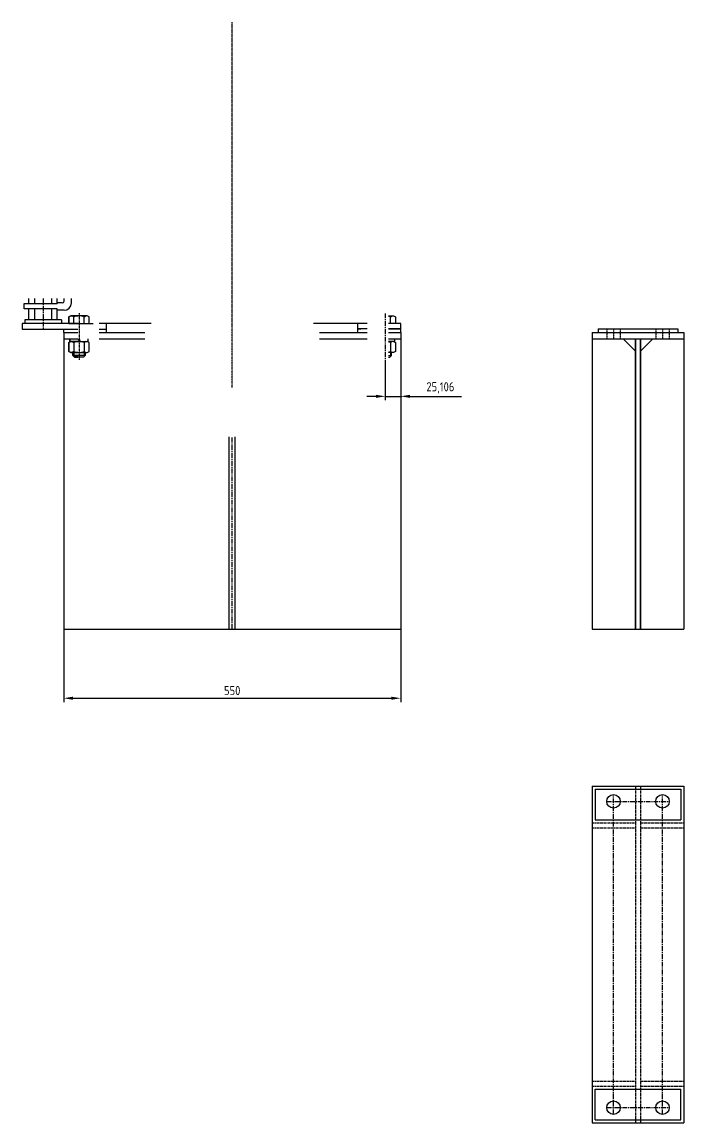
# Model space of a CAD drawing. Header units: millimetres. Extents: x -25976 to -4798, y -663 to 15440.
# Drawn here: x -12561 to -11481, y 5328 to 7125 of the extents above; entities that cross this region are included whole.
import ezdxf

# ---------------------------------------------------------------- set-up
doc = ezdxf.new("R2010")
doc.units = ezdxf.units.MM
doc.header["$LTSCALE"] = 0.25
doc.linetypes.add('CENTER', pattern=[50.8, 31.75, -6.35, 6.35, -6.35])
doc.linetypes.add('HIDDEN', pattern=[9.525, 6.35, -3.175])
for name, color, linetype in [('Cen', 5, 'CENTER'), ('Con', 6, 'Continuous'), ('Cont', 6, 'Continuous'), ('Hide', 2, 'HIDDEN')]:
    doc.layers.add(name, color=color, linetype=linetype)
doc.styles.add('Style1', font='romans.shx', dxfattribs={"width": 0.8})
doc.dimstyles.new('Dia_5', dxfattribs={"dimscale": 5, "dimtxt": 3, "dimasz": 3, "dimexe": 1.25, "dimexo": 0, "dimgap": 1, "dimtad": 1, "dimtoh": 1, "dimdec": 3, "dimtxsty": 'Style1', "dimcen": 2.5, "dimclrt": 3, "dimadec": 0, "dimazin": 0, "dimtfac": 1, "dimtdec": 3, "dimtmove": 0, "dimatfit": 2, "dimfxl": 1, "dimarcsym": 0})

# ---------------------------------------------------------------- blocks, each defined once
blk = doc.blocks.new('*D229')
at = {"layer": 'Con', "color": 0, "linetype": 'ByBlock', "lineweight": -2, "transparency": 16777216}
for p, q in [((-12493.3, 6134), (-12493.3, 6014.9)), ((-11943.3, 6134), (-11943.3, 6014.9)), ((-12478.3, 6021.2), (-11958.3, 6021.2))]:
    blk.add_line(p, q, dxfattribs=at)
at = {"layer": 'Con', "color": 0, "transparency": 16777216}
for points in [[(-12478.3, 6023.7), (-12478.3, 6018.7), (-12493.3, 6021.2)], [(-11958.3, 6023.7), (-11958.3, 6018.7), (-11943.3, 6021.2)]]:
    blk.add_solid(points, dxfattribs=at)
at = {"layer": 'Con', "color": 3, "transparency": 16777216, "insert": (-12218.3, 6033.7), "char_height": 15, "attachment_point": 5, "style": 'Style1'}
blk.add_mtext('550', dxfattribs=at)
blk = doc.blocks.new('*D230')
at = {"layer": 'Con', "color": 0, "linetype": 'ByBlock', "lineweight": -2, "transparency": 16777216}
for p, q in [((-11968.4, 6571.7), (-11968.4, 6507.7)), ((-11943.3, 6571.7), (-11943.3, 6507.7)), ((-11983.4, 6514), (-11998.4, 6514)), ((-11968.4, 6514), (-11943.3, 6514)), ((-11928.3, 6514), (-11843.8, 6514))]:
    blk.add_line(p, q, dxfattribs=at)
at = {"layer": 'Con', "color": 0, "transparency": 16777216}
for points in [[(-11983.4, 6516.5), (-11983.4, 6511.5), (-11968.4, 6514)], [(-11928.3, 6516.5), (-11928.3, 6511.5), (-11943.3, 6514)]]:
    blk.add_solid(points, dxfattribs=at)
at = {"layer": 'Con', "color": 3, "transparency": 16777216, "insert": (-11878.5, 6527.9), "char_height": 15, "attachment_point": 5, "style": 'Style1'}
blk.add_mtext('25,106', dxfattribs=at)

msp = doc.modelspace()

# ---------------------------------------------------------------- linework, layer by layer
at = {"color": 1, "ltscale": 0.496}
for p, q in [((-12477.01336, 6585.49635), (-12477.01336, 6579.14335)), ((-12459.71936, 6585.49635), (-12459.71936, 6579.14335))]:
    msp.add_line(p, q, dxfattribs=at)
at = {"layer": 'Cen', "ltscale": 0.2}
for p, q in [((-12218.30197, 6528.26477), (-12218.30197, 7125.05862)), ((-12468.36636, 6649.57548), (-12468.36636, 6573.5037)), ((-11595.84053, 6623.99635), (-11595.84053, 6607.99635)), ((-11515.84053, 6623.99635), (-11515.84053, 6607.99635))]:
    msp.add_line(p, q, dxfattribs=at)
at = {"layer": 'Cen'}
for p, q in [((-12527.07404, 6673.92869), (-12527.07404, 6623.99635)), ((-11968.36636, 6649.46676), (-11968.36636, 6571.74635)), ((-12218.30197, 6133.99635), (-12218.30197, 6448.08924)), ((-11595.84053, 5341.77768), (-11595.84053, 5863.77768)), ((-11515.84053, 5341.77768), (-11515.84053, 5863.77768)), ((-11606.84053, 5852.77768), (-11504.84053, 5852.77768)), ((-11606.84053, 5352.77768), (-11504.84053, 5352.77768))]:
    msp.add_line(p, q, dxfattribs=at)
at = {"layer": 'Con'}
for p, q in [((-11630.84053, 6617.99635), (-11480.84053, 6617.99635)), ((-11620.84053, 6623.99635), (-11490.84053, 6623.99635)), ((-11630.84053, 6607.99635), (-11480.84053, 6607.99635)), ((-11579.84053, 6607.99635), (-11559.84053, 6587.99635)), ((-11559.84053, 6133.99635), (-11559.84053, 6607.99635)), ((-11551.84053, 6133.99635), (-11551.84053, 6607.99635)), ((-11630.84053, 6133.99635), (-11480.84053, 6133.99635)), ((-11630.84053, 5877.77768), (-11630.84053, 5327.77768)), ((-11630.84053, 5877.77768), (-11480.84053, 5877.77768)), ((-11480.84053, 5877.77768), (-11480.84053, 5327.77768)), ((-11625.84053, 5872.77768), (-11625.84053, 5822.77768)), ((-11625.84053, 5872.77768), (-11485.84053, 5872.77768)), ((-11485.84053, 5872.77768), (-11485.84053, 5822.77768)), ((-11625.84053, 5822.77768), (-11485.84053, 5822.77768)), ((-11625.84053, 5332.77768), (-11625.84053, 5382.77768)), ((-11625.84053, 5382.77768), (-11485.84053, 5382.77768)), ((-11485.84053, 5332.77768), (-11485.84053, 5382.77768)), ((-11630.84053, 5327.77768), (-11480.84053, 5327.77768)), ((-11625.84053, 5332.77768), (-11485.84053, 5332.77768))]:
    msp.add_line(p, q, dxfattribs=at)
for centre in [(-11595.84053, 5852.77768), (-11515.84053, 5852.77768), (-11595.84053, 5352.77768), (-11515.84053, 5352.77768)]:
    msp.add_circle(centre, 11, dxfattribs=at)
at = {"layer": 'Cont'}
for p, q in [((-12550.02404, 6665.26904), (-12550.02404, 6673.92869)), ((-12541.09904, 6673.92869), (-12541.09904, 6665.26904)), ((-12513.04904, 6673.92869), (-12513.04904, 6665.26904)), ((-12504.12404, 6665.26904), (-12504.12404, 6673.92869)), ((-12492.70368, 6669.4989), (-12492.70368, 6673.92869)), ((-12480.70368, 6666.4989), (-12480.70368, 6673.92869)), ((-12557.99061, 6656.99635), (-12557.99061, 6665.39635)), ((-12504.12404, 6665.26904), (-12557.99061, 6665.26904)), ((-12504.12404, 6656.99635), (-12557.99061, 6656.99635)), ((-12504.12404, 6665.26904), (-12550.02404, 6665.26904)), ((-12550.02404, 6638.99635), (-12550.02404, 6656.99635)), ((-12541.09904, 6656.99635), (-12541.09904, 6638.99635)), ((-12513.04904, 6656.99635), (-12513.04904, 6638.99635)), ((-12495.70368, 6666.4989), (-12504.12404, 6666.4989)), ((-12504.12404, 6638.99635), (-12504.12404, 6656.99635)), ((-12492.70368, 6654.4989), (-12504.12404, 6654.4989)), ((-12561.37748, 6632.99635), (-12561.37748, 6623.79723)), ((-12470.54218, 6632.99635), (-12561.37748, 6632.99635)), ((-12497.12437, 6638.99635), (-12557.02371, 6638.99635)), ((-12557.02371, 6638.99635), (-12557.02371, 6632.99635)), ((-12504.12404, 6638.99635), (-12550.02404, 6638.99635)), ((-12497.12437, 6638.99635), (-12497.12437, 6632.99635)), ((-12484.86636, 6643.67658), (-12481.71444, 6645.49635)), ((-12481.71444, 6645.49635), (-12484.86636, 6643.67658)), ((-12484.86636, 6632.99635), (-12484.86636, 6643.67658)), ((-12484.86636, 6643.67658), (-12484.86636, 6632.99635)), ((-12470.54218, 6632.99635), (-12484.86636, 6632.99635)), ((-12484.86636, 6632.99635), (-12451.86636, 6632.99635)), ((-12483.36636, 6632.99635), (-12445.26636, 6632.99635)), ((-12481.71444, 6645.49635), (-12470.54218, 6645.49635)), ((-12455.01828, 6645.49635), (-12481.71444, 6645.49635)), ((-12476.61636, 6643.67658), (-12479.76828, 6645.49635)), ((-12476.61636, 6643.67658), (-12479.76828, 6645.49635)), ((-12476.61636, 6632.99635), (-12476.61636, 6643.67658)), ((-12476.61636, 6632.99635), (-12476.61636, 6643.67658)), ((-12460.11636, 6643.67658), (-12456.96444, 6645.49635)), ((-12460.11636, 6632.99635), (-12460.11636, 6643.67658)), ((-12451.86636, 6643.67658), (-12455.01828, 6645.49635)), ((-12451.86636, 6632.99635), (-12451.86636, 6643.67658)), ((-12350.80197, 6632.99635), (-12435.54218, 6632.99635)), ((-12423.36636, 6617.99635), (-12423.36636, 6632.99635)), ((-11998.24655, 6632.99635), (-12085.80197, 6632.99635)), ((-12013.36636, 6617.99635), (-12013.36636, 6632.99635)), ((-11963.24655, 6645.49635), (-11955.01828, 6645.49635)), ((-11943.26065, 6632.99635), (-11963.24655, 6632.99635)), ((-11951.86636, 6632.99635), (-11963.24655, 6632.99635)), ((-11960.11636, 6643.67658), (-11956.96444, 6645.49635)), ((-11960.11636, 6632.99635), (-11960.11636, 6643.67658)), ((-11955.01828, 6645.49635), (-11951.86636, 6643.67658)), ((-11951.86636, 6643.67658), (-11951.86636, 6632.99635)), ((-11943.26065, 6617.99635), (-11943.26065, 6632.99635)), ((-12561.37748, 6623.79723), (-12470.54218, 6623.79723)), ((-12493.26065, 6617.99635), (-12493.26065, 6623.79723)), ((-12493.26065, 6617.99635), (-12470.54218, 6617.99635)), ((-12493.26065, 6617.99635), (-12493.26065, 6133.99635)), ((-12435.54218, 6623.79723), (-12423.36636, 6623.79723)), ((-12435.54218, 6617.99635), (-12360.80197, 6617.99635)), ((-12075.80197, 6617.99635), (-11998.24655, 6617.99635)), ((-12013.36636, 6623.99635), (-12008.24634, 6623.99635)), ((-11998.24655, 6623.99635), (-12013.36636, 6623.99635)), ((-11943.26065, 6623.99635), (-11963.24655, 6623.99635)), ((-11963.24655, 6623.99635), (-11943.26065, 6623.99635)), ((-11963.24655, 6617.99635), (-11943.26065, 6617.99635)), ((-11943.26065, 6617.99635), (-11943.26065, 6133.99635)), ((-11630.84053, 6617.99635), (-11480.84053, 6617.99635)), ((-11630.84053, 6617.99635), (-11630.84053, 6607.99635)), ((-11620.84053, 6623.99635), (-11490.84053, 6623.99635)), ((-11620.84053, 6623.99635), (-11620.84053, 6617.99635)), ((-11490.84053, 6623.99635), (-11490.84053, 6617.99635)), ((-11480.84053, 6617.99635), (-11480.84053, 6607.99635)), ((-12493.26065, 6607.99635), (-12470.54218, 6607.99635)), ((-12484.86636, 6601.76429), (-12481.86636, 6603.49635)), ((-12481.86636, 6603.49635), (-12484.86636, 6601.76429)), ((-12484.86636, 6587.2284), (-12484.86636, 6601.76429)), ((-12484.86636, 6601.76429), (-12484.86636, 6587.2284)), ((-12483.11636, 6603.49635), (-12483.11636, 6607.99635)), ((-12483.11636, 6607.99635), (-12470.54218, 6607.99635)), ((-12483.11636, 6607.99635), (-12483.11636, 6603.49635)), ((-12470.54218, 6603.49635), (-12483.11636, 6603.49635)), ((-12483.11636, 6603.49635), (-12453.61636, 6603.49635)), ((-12470.54218, 6603.49635), (-12481.86636, 6603.49635)), ((-12481.86636, 6603.49635), (-12454.86636, 6603.49635)), ((-12479.61636, 6603.49635), (-12476.61636, 6601.76429)), ((-12479.61636, 6603.49635), (-12476.61636, 6601.76429)), ((-12476.61636, 6601.76429), (-12476.61636, 6587.2284)), ((-12476.61636, 6601.76429), (-12476.61636, 6587.2284)), ((-12470.00423, 6607.99635), (-12468.36636, 6603.49635)), ((-12468.36636, 6607.99635), (-12466.7285, 6603.49635)), ((-12457.11636, 6603.49635), (-12460.11636, 6601.76429)), ((-12460.11636, 6601.76429), (-12460.11636, 6587.2284)), ((-12451.86636, 6601.76429), (-12454.86636, 6603.49635)), ((-12453.61636, 6603.49635), (-12453.61636, 6607.99635)), ((-12451.86636, 6587.2284), (-12451.86636, 6601.76429)), ((-12435.54218, 6607.99635), (-12360.80197, 6607.99635)), ((-12075.80197, 6607.99635), (-11998.24655, 6607.99635)), ((-11963.24655, 6607.99635), (-11943.26065, 6607.99635)), ((-11963.24655, 6607.99635), (-11953.61636, 6607.99635)), ((-11953.61636, 6603.49635), (-11963.24655, 6603.49635)), ((-11954.86636, 6603.49635), (-11963.24655, 6603.49635)), ((-11957.11636, 6603.49635), (-11960.11636, 6601.76429)), ((-11960.11636, 6601.76429), (-11960.11636, 6587.2284)), ((-11954.86636, 6603.49635), (-11951.86636, 6601.76429)), ((-11953.61636, 6607.99635), (-11953.61636, 6603.49635)), ((-11951.86636, 6601.76429), (-11951.86636, 6587.2284)), ((-11630.84053, 6607.99635), (-11630.84053, 6133.99635)), ((-11559.84053, 6607.99635), (-11559.84053, 6133.99635)), ((-11551.84053, 6607.99635), (-11551.84053, 6133.99635)), ((-11551.84053, 6587.99635), (-11531.84053, 6607.99635)), ((-11531.84053, 6607.99635), (-11480.84053, 6607.99635)), ((-11480.84053, 6607.99635), (-11480.84053, 6133.99635)), ((-12481.86636, 6585.49635), (-12484.86636, 6587.2284)), ((-12484.86636, 6587.2284), (-12481.86636, 6585.49635)), ((-12470.54218, 6585.49635), (-12481.86636, 6585.49635)), ((-12481.86636, 6585.49635), (-12454.86636, 6585.49635)), ((-12476.61636, 6587.2284), (-12479.61636, 6585.49635)), ((-12476.61636, 6587.2284), (-12479.61636, 6585.49635)), ((-12478.36636, 6585.49635), (-12478.36636, 6580.49635)), ((-12478.36636, 6580.49635), (-12478.36636, 6585.49635)), ((-12478.36636, 6580.49635), (-12475.86636, 6577.99635)), ((-12478.36636, 6580.49635), (-12470.54218, 6580.49635)), ((-12475.86636, 6577.99635), (-12478.36636, 6580.49635)), ((-12458.36636, 6580.49635), (-12478.36636, 6580.49635)), ((-12477.01336, 6585.49635), (-12477.01336, 6579.14335)), ((-12458.36636, 6580.49635), (-12460.86636, 6577.99635)), ((-12460.11636, 6587.2284), (-12457.11636, 6585.49635)), ((-12458.36636, 6585.49635), (-12458.36636, 6580.49635)), ((-12454.86636, 6585.49635), (-12451.86636, 6587.2284)), ((-11954.86636, 6585.49635), (-11963.24655, 6585.49635)), ((-11963.24655, 6580.49635), (-11958.36636, 6580.49635)), ((-11960.86636, 6577.99635), (-11958.36636, 6580.49635)), ((-11960.11636, 6587.2284), (-11957.11636, 6585.49635)), ((-11959.71936, 6585.49635), (-11959.71936, 6579.14335)), ((-11958.36636, 6580.49635), (-11958.36636, 6585.49635)), ((-11951.86636, 6587.2284), (-11954.86636, 6585.49635)), ((-12475.86636, 6577.99635), (-12470.54218, 6577.99635)), ((-12460.86636, 6577.99635), (-12475.86636, 6577.99635)), ((-11963.24655, 6577.99635), (-11960.86636, 6577.99635)), ((-12223.30197, 6133.99635), (-12223.30197, 6448.08924)), ((-12213.30197, 6133.99635), (-12213.30197, 6448.08924)), ((-12493.26065, 6133.99635), (-11943.26065, 6133.99635)), ((-12470.54218, 6133.99635), (-12435.54218, 6133.99635))]:
    msp.add_line(p, q, dxfattribs=at)
for centre, radius, start, end in [((-12495.70368, 6669.4989), 3, 270, 0), ((-12492.70368, 6666.4989), 12, 270, 0), ((-12468.36636, 6625.88552), 19.61082, 65.12208877, 114.87791123), ((-12468.36636, 6625.88552), 19.61082, 96.37006339, 114.87791123), ((-11968.36636, 6625.88552), 19.61082, 65.12208877, 74.86639828), ((-12468.36636, 6582.98237), 20.51398, 66.28641753, 113.71358247), ((-12468.36636, 6582.98237), 20.51398, 96.08852769, 113.71358247), ((-11968.36636, 6582.98237), 20.51398, 66.28641753, 75.54753562), ((-12468.36636, 6606.01032), 20.51398, 246.28641753, 263.91147231), ((-12468.36636, 6606.01032), 20.51398, 246.28641753, 293.71358247), ((-11968.36636, 6606.01032), 20.51398, 284.45246438, 293.71358247)]:
    msp.add_arc(centre, radius, start, end, dxfattribs=at)
at = {"layer": 'Hide', "ltscale": 0.2}
for p, q in [((-11606.84053, 6623.99635), (-11606.84053, 6607.99635)), ((-11584.84053, 6623.99635), (-11584.84053, 6607.99635)), ((-11526.84053, 6623.99635), (-11526.84053, 6607.99635)), ((-11504.84053, 6623.99635), (-11504.84053, 6607.99635))]:
    msp.add_line(p, q, dxfattribs=at)
at = {"layer": 'Hide'}
for p, q in [((-11559.84053, 5877.77768), (-11559.84053, 5327.77768)), ((-11551.84053, 5877.77768), (-11551.84053, 5327.77768)), ((-11630.84053, 5817.77768), (-11559.84053, 5817.77768)), ((-11630.84053, 5809.77768), (-11559.84053, 5809.77768)), ((-11551.84053, 5817.77768), (-11480.84053, 5817.77768)), ((-11551.84053, 5809.77768), (-11480.84053, 5809.77768)), ((-11630.84053, 5395.77768), (-11559.84053, 5395.77768)), ((-11551.84053, 5395.77768), (-11480.84053, 5395.77768)), ((-11630.84053, 5387.77768), (-11559.84053, 5387.77768)), ((-11551.84053, 5387.77768), (-11480.84053, 5387.77768))]:
    msp.add_line(p, q, dxfattribs=at)

# ---------------------------------------------------------------- dimensions: what is measured, and where the dimension line sits
at = {"layer": 'Con'}
for base, p1, p2, picture, middle in [((-11943.26065, 6513.97271), (-11968.36636, 6571.74635), (-11943.26065, 6571.74635), '*D230', (-11878.54637, 6527.90128)), ((-11943.26065, 6021.19199), (-12493.26065, 6133.99635), (-11943.26065, 6133.99635), '*D229', (-12218.26065, 6033.69199))]:
    dim = msp.add_linear_dim(base=base, p1=p1, p2=p2, dimstyle='Dia_5', override={"dimarcsym": 1}, dxfattribs=at)
    dim.commit()
    dim.dimension.update_dxf_attribs({"geometry": picture, "text_midpoint": middle})

doc.saveas('drawing.dxf')
